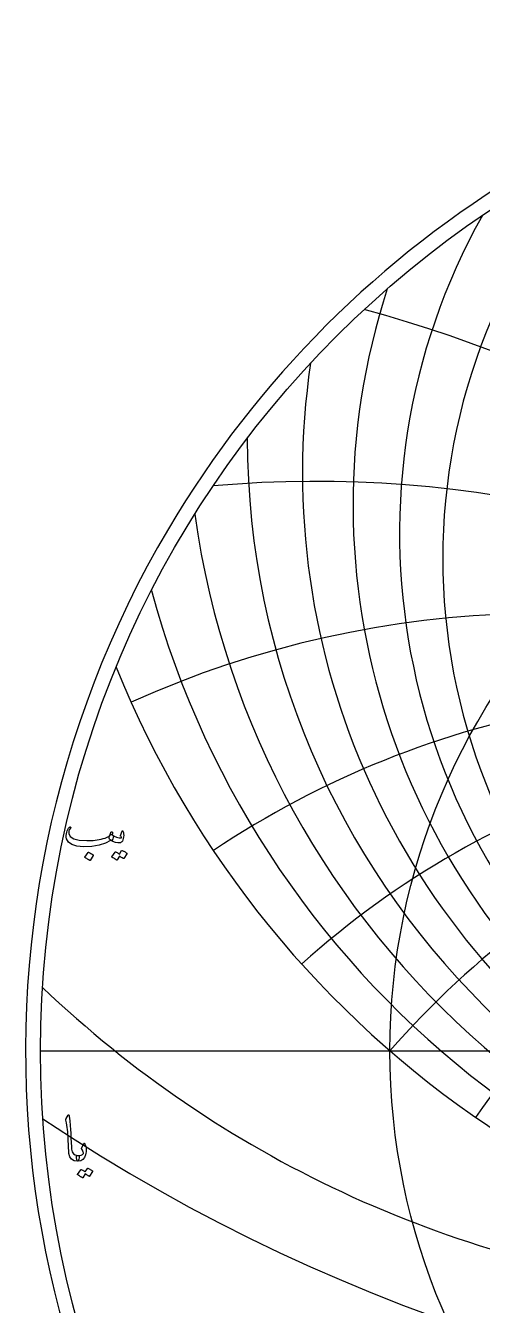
# Model space of a CAD drawing. Header units: millimetres. Extents: x -80 to 80, y -80 to 82.
# Drawn here: x -80.4 to -44.6, y -20 to 80.3 of the extents above; entities that cross this region are included whole.
import ezdxf

# ---------------------------------------------------------------- set-up
doc = ezdxf.new("R2010")
doc.units = ezdxf.units.MM
for name, color, linetype in [('CUT_OUTER', 1, 'Continuous'), ('ENGRAVE', 7, 'Continuous'), ('ENGRAVE_FINE', 8, 'Continuous'), ('TEXT', 5, 'Continuous')]:
    doc.layers.add(name, color=color, linetype=linetype)

msp = doc.modelspace()

# ---------------------------------------------------------------- linework, layer by layer
at = {"layer": 'CUT_OUTER'}
for centre, radius, start, end in [((-0.0002, -0.0002), 80.3699, 149.413866, 87.803582), ((-0.0008, 0.0008), 80.3689, 92.195702, 149.41427)]:
    msp.add_arc(centre, radius, start, end, dxfattribs=at)
at = {"layer": 'ENGRAVE'}
msp.add_lwpolyline([(-79.2, 0), (79.2, 0)], dxfattribs=at)
for radius in [79.2, 51.8435]:
    msp.add_circle((0, 0), radius, dxfattribs=at)
for centre, radius, start, end in [((0, 42.7672), 54.7362, 161.989839, 18.010161), ((0, 59.6391), 79.0226, 201.985792, 338.014208), ((0, -45.0669), 68.6933, 41, 139), ((0, -45.0669), 68.6933, 41, 139), ((-18.3793, 68.5924), 87.9231, 226.370944, 263.540169)]:
    msp.add_arc(centre, radius, start, end, dxfattribs=at)
at = {"layer": 'ENGRAVE_FINE'}
for centre, radius, start, end in [((0, 38.5703), 47.7117, 137.032807, 42.967193), ((0, 40.5427), 51.0904, 150.83708, 29.16292), ((-81.8655, -45.0669), 106.8678, 15.498747, 74.808085), ((-81.8655, -45.0669), 106.8678, 15.498747, 74.808085), ((0, 45.2872), 58.6948, 171.599741, 8.400259), ((0, 48.1564), 63.0223, 180.171885, 359.828115), ((-57.6405, -45.0669), 89.6727, 19.779688, 95.149815), ((-57.6405, -45.0669), 89.6727, 19.779688, 95.149815), ((0, 51.4428), 67.789, 187.98681, 352.01319), ((0, 55.233), 73.0841, 195.219112, 344.780888), ((-39.6601, -45.0669), 79.3202, 24.362203, 114.146841), ((-39.6601, -45.0669), 79.3202, 24.362203, 114.146841), ((-25.0023, -45.0669), 73.1019, 29.341216, 123.798896), ((-25.0023, -45.0669), 73.1019, 29.341216, 123.798896), ((-12.1125, -45.0669), 69.753, 34.836047, 131.966559), ((-12.1125, -45.0669), 69.753, 34.836047, 131.966559), ((12.1125, -45.0669), 69.753, 48.033441, 145.163953), ((12.1125, -45.0669), 69.753, 48.033441, 145.163953), ((0, 112.7436), 142.0752, 236.207433, 303.792567)]:
    msp.add_arc(centre, radius, start, end, dxfattribs=at)
at = {"layer": 'TEXT'}
for points in [[(-73.5917, 16.9239), (-73.5868, 16.9214), (-73.5823, 16.9189), (-73.5781, 16.9164), (-73.5742, 16.9139), (-73.5703, 16.9111), (-73.5661, 16.9077), (-73.5615, 16.9036), (-73.5567, 16.8989), (-73.5164, 16.8515), (-73.5005, 16.784), (-73.5089, 16.6966), (-73.5417, 16.5892), (-73.572, 16.5239), (-73.6029, 16.483), (-73.6344, 16.4665), (-73.6666, 16.4743), (-73.6828, 16.4821), (-73.6966, 16.4855), (-73.7078, 16.4846), (-73.7166, 16.4793), (-74.1263, 16.2551), (-74.6159, 16.0971), (-75.1854, 16.0053), (-75.8349, 15.9797), (-76.3601, 16.0246), (-76.7567, 16.1445), (-77.0246, 16.3394), (-77.1639, 16.6092), (-77.1854, 16.7366), (-77.1901, 16.864), (-77.178, 16.9914), (-77.1489, 17.1188), (-77.1093, 17.2315), (-77.0602, 17.3349), (-77.0018, 17.4288), (-76.9341, 17.5135), (-76.9213, 17.5241), (-76.9078, 17.531), (-76.8938, 17.5341), (-76.8791, 17.5335), (-76.8654, 17.5275), (-76.8541, 17.5197), (-76.8454, 17.51), (-76.8392, 17.4985), (-76.8363, 17.4872), (-76.8379, 17.4735), (-76.8438, 17.4573), (-76.8541, 17.4385), (-76.9266, 17.3324), (-76.974, 17.2287), (-76.9965, 17.1275), (-76.994, 17.0288), (-76.8754, 16.7815), (-76.5993, 16.6042), (-76.1659, 16.4968), (-75.5751, 16.4593), (-75.4129, 16.4618), (-75.251, 16.4693), (-75.0894, 16.4818), (-74.9281, 16.4993), (-74.7681, 16.5217), (-74.6103, 16.5492), (-74.4546, 16.5817), (-74.3011, 16.6192), (-74.1522, 16.6616), (-74.0301, 16.7041), (-73.9348, 16.7466), (-73.8665, 16.789), (-73.8401, 16.8115), (-73.8159, 16.839), (-73.7939, 16.8715), (-73.774, 16.9089), (-73.7554, 16.9508), (-73.7372, 16.9964), (-73.7192, 17.0457), (-73.7016, 17.0988), (-73.6947, 17.115), (-73.6841, 17.1288), (-73.6697, 17.14), (-73.6516, 17.1488), (-73.6323, 17.1534), (-73.6141, 17.1525), (-73.5973, 17.1459), (-73.5817, 17.1338), (-73.5692, 17.1169), (-73.5617, 17.0963), (-73.5592, 17.0719), (-73.5617, 17.0438)], [(-73.7416, 16.5242), (-73.7959, 16.5758), (-73.824, 16.6404), (-73.8259, 16.7181), (-73.8015, 16.809), (-73.7487, 16.8905), (-73.7003, 16.9402), (-73.6563, 16.958), (-73.6166, 16.9439), (-73.4293, 16.8199), (-73.2419, 16.7328), (-73.0546, 16.6826), (-72.8672, 16.6691), (-72.8607, 16.6704), (-72.856, 16.6741), (-72.8532, 16.6804), (-72.8522, 16.6891), (-72.8569, 16.7057), (-72.871, 16.7303), (-72.8944, 16.7631), (-72.9272, 16.804), (-72.9334, 16.8165), (-72.9372, 16.829), (-72.9384, 16.8415), (-72.9372, 16.854), (-72.8173, 17.1987), (-72.8116, 17.2118), (-72.8048, 17.2212), (-72.7967, 17.2268), (-72.7873, 17.2287), (-72.7779, 17.2271), (-72.7698, 17.2224), (-72.7629, 17.2146), (-72.7573, 17.2037), (-72.7198, 17.0916), (-72.6974, 16.9801), (-72.6899, 16.8693), (-72.6974, 16.7591), (-72.7217, 16.622), (-72.7548, 16.5105), (-72.7967, 16.4246), (-72.8472, 16.3644), (-72.8857, 16.3313), (-72.9209, 16.3069), (-72.9531, 16.2913), (-72.9821, 16.2844), (-73.1495, 16.2807), (-73.3319, 16.3194), (-73.5292, 16.4006), (-73.7416, 16.5242)], [(-75.4852, 15.535), (-75.479, 15.5412), (-75.4702, 15.545), (-75.459, 15.5462), (-75.4452, 15.545), (-75.3481, 15.5057), (-75.2566, 15.4576), (-75.1708, 15.4007), (-75.0905, 15.3352), (-75.0827, 15.3252), (-75.0793, 15.3152), (-75.0802, 15.3052), (-75.0855, 15.2952), (-75.3203, 14.9155), (-75.3291, 14.9064), (-75.3403, 14.9042), (-75.3541, 14.9089), (-75.3703, 14.9205), (-75.3843, 14.9305), (-75.4065, 14.9455), (-75.4368, 14.9654), (-75.4752, 14.9904), (-75.5224, 15.0204), (-75.5789, 15.0554), (-75.6448, 15.0953), (-75.72, 15.1403), (-75.73, 15.1478), (-75.735, 15.1553), (-75.735, 15.1628), (-75.73, 15.1703)], [(-72.8522, 15.6749), (-72.846, 15.6811), (-72.8373, 15.6849), (-72.826, 15.6861), (-72.8123, 15.6849), (-72.7631, 15.6665), (-72.7155, 15.6462), (-72.6694, 15.624), (-72.6249, 15.6), (-72.5817, 15.5737), (-72.5394, 15.545), (-72.498, 15.5138), (-72.4575, 15.48), (-72.4497, 15.4697), (-72.4463, 15.4588), (-72.4472, 15.4473), (-72.4525, 15.4351), (-72.6924, 15.0554), (-72.6989, 15.0504), (-72.7086, 15.0504), (-72.7214, 15.0554), (-72.7373, 15.0654), (-72.7483, 15.0746), (-72.7661, 15.0872), (-72.7907, 15.1033), (-72.8223, 15.1228), (-72.861, 15.1461), (-72.9072, 15.1734), (-72.9609, 15.2048), (-73.0221, 15.2402), (-73.212, 14.9455), (-73.2207, 14.9364), (-73.2319, 14.9342), (-73.2457, 14.9389), (-73.2619, 14.9505), (-73.276, 14.9604), (-73.2981, 14.9754), (-73.3284, 14.9954), (-73.3668, 15.0204), (-73.414, 15.0504), (-73.4705, 15.0854), (-73.5364, 15.1253), (-73.6117, 15.1703), (-73.6195, 15.1778), (-73.6229, 15.1853), (-73.622, 15.1928), (-73.6166, 15.2003), (-73.3718, 15.565), (-73.3656, 15.5712), (-73.3568, 15.575), (-73.3456, 15.5762), (-73.3319, 15.575), (-73.29, 15.5614), (-73.2494, 15.5456), (-73.2101, 15.5277), (-73.172, 15.5075), (-73.1351, 15.4855), (-73.0995, 15.4619), (-73.0652, 15.4368), (-73.0321, 15.4101)], [(-77.0361, -5.0546), (-77.0264, -5.0397), (-77.0174, -5.0297), (-77.0089, -5.0247), (-77.0011, -5.0247), (-76.9893, -5.0312), (-76.9786, -5.0509), (-76.9693, -5.0837), (-76.9611, -5.1296), (-76.9199, -5.5027), (-76.8862, -5.8478), (-76.86, -6.1647), (-76.8412, -6.4536), (-76.8292, -6.7006), (-76.8181, -6.922), (-76.808, -7.1177), (-76.7988, -7.2879), (-76.7908, -7.4325), (-76.7844, -7.5515), (-76.7796, -7.6448), (-76.7763, -7.7126), (-76.732, -7.9156), (-76.6339, -8.0648), (-76.4821, -8.1604), (-76.2767, -8.2022), (-76.2195, -8.2172), (-76.183, -8.2522), (-76.1671, -8.3071), (-76.1718, -8.3821), (-76.1952, -8.5001), (-76.2205, -8.5844), (-76.2476, -8.635), (-76.2767, -8.6519), (-76.5658, -8.6138), (-76.7788, -8.4995), (-76.9156, -8.309), (-76.9761, -8.0423), (-76.9857, -7.9148), (-76.9942, -7.7869), (-77.0019, -7.6587), (-77.0086, -7.5302), (-77.0147, -7.4014), (-77.0205, -7.2723), (-77.0259, -7.1429), (-77.0311, -7.0131), (-77.0405, -6.7657), (-77.0536, -6.5429), (-77.0704, -6.3447), (-77.091, -6.1713), (-77.1154, -6.0047), (-77.1435, -5.8272), (-77.1754, -5.6387), (-77.211, -5.4394), (-77.2156, -5.4034), (-77.2147, -5.3707), (-77.2081, -5.341), (-77.196, -5.3144)], [(-75.9769, -7.5977), (-75.837, -7.2879), (-75.8164, -7.2539), (-75.7946, -7.2417), (-75.7714, -7.2514), (-75.7471, -7.2829), (-75.7021, -7.3774), (-75.6672, -7.4759), (-75.6422, -7.5785), (-75.6272, -7.6851), (-75.6225, -7.7964), (-75.6284, -7.9131), (-75.645, -8.035), (-75.6721, -8.1622), (-75.7549, -8.3764), (-75.8832, -8.5295), (-76.0572, -8.6213), (-76.2767, -8.6519), (-76.302, -8.6359), (-76.3279, -8.5882), (-76.3544, -8.5085), (-76.3816, -8.3971), (-76.3894, -8.3374), (-76.3878, -8.2884), (-76.3769, -8.25), (-76.3566, -8.2222), (-76.3404, -8.2116), (-76.3216, -8.2047), (-76.3004, -8.2016), (-76.2767, -8.2022), (-76.1383, -8.1978), (-76.0181, -8.1697), (-75.916, -8.1179), (-75.832, -8.0423), (-75.8283, -8.0364), (-75.827, -8.0286), (-75.8283, -8.0189), (-75.832, -8.0074), (-75.8517, -7.9368), (-75.8807, -7.865), (-75.9191, -7.7919), (-75.9669, -7.7176), (-75.9825, -7.6895), (-75.9894, -7.6601), (-75.9875, -7.6295), (-75.9769, -7.5977)], [(-75.5323, -9.2164), (-75.526, -9.2102), (-75.5173, -9.2064), (-75.506, -9.2052), (-75.4923, -9.2064), (-75.4431, -9.2249), (-75.3955, -9.2452), (-75.3494, -9.2673), (-75.3049, -9.2914), (-75.2617, -9.3176), (-75.2194, -9.3463), (-75.178, -9.3775), (-75.1376, -9.4113), (-75.1298, -9.4216), (-75.1263, -9.4325), (-75.1273, -9.4441), (-75.1326, -9.4562), (-75.3724, -9.8359), (-75.3789, -9.8409), (-75.3886, -9.8409), (-75.4014, -9.8359), (-75.4173, -9.826), (-75.4283, -9.8167), (-75.4461, -9.8041), (-75.4707, -9.788), (-75.5023, -9.7685), (-75.541, -9.7452), (-75.5872, -9.7179), (-75.6409, -9.6865), (-75.7021, -9.6511), (-75.892, -9.9459), (-75.9007, -9.9549), (-75.912, -9.9571), (-75.9257, -9.9524), (-75.9419, -9.9409), (-75.956, -9.9309), (-75.9782, -9.9159), (-76.0084, -9.8959), (-76.0469, -9.8709), (-76.094, -9.8409), (-76.1505, -9.806), (-76.2164, -9.766), (-76.2917, -9.721), (-76.2995, -9.7135), (-76.3029, -9.706), (-76.302, -9.6986), (-76.2967, -9.6911), (-76.0519, -9.3263), (-76.0456, -9.3201), (-76.0369, -9.3163), (-76.0256, -9.3151), (-76.0119, -9.3163), (-75.97, -9.3299), (-75.9294, -9.3457), (-75.8901, -9.3637), (-75.852, -9.3838), (-75.8152, -9.4058), (-75.7796, -9.4294), (-75.7452, -9.4545), (-75.7121, -9.4812)]]:
    msp.add_lwpolyline(points, close=True, dxfattribs=at)

doc.saveas('drawing.dxf')
